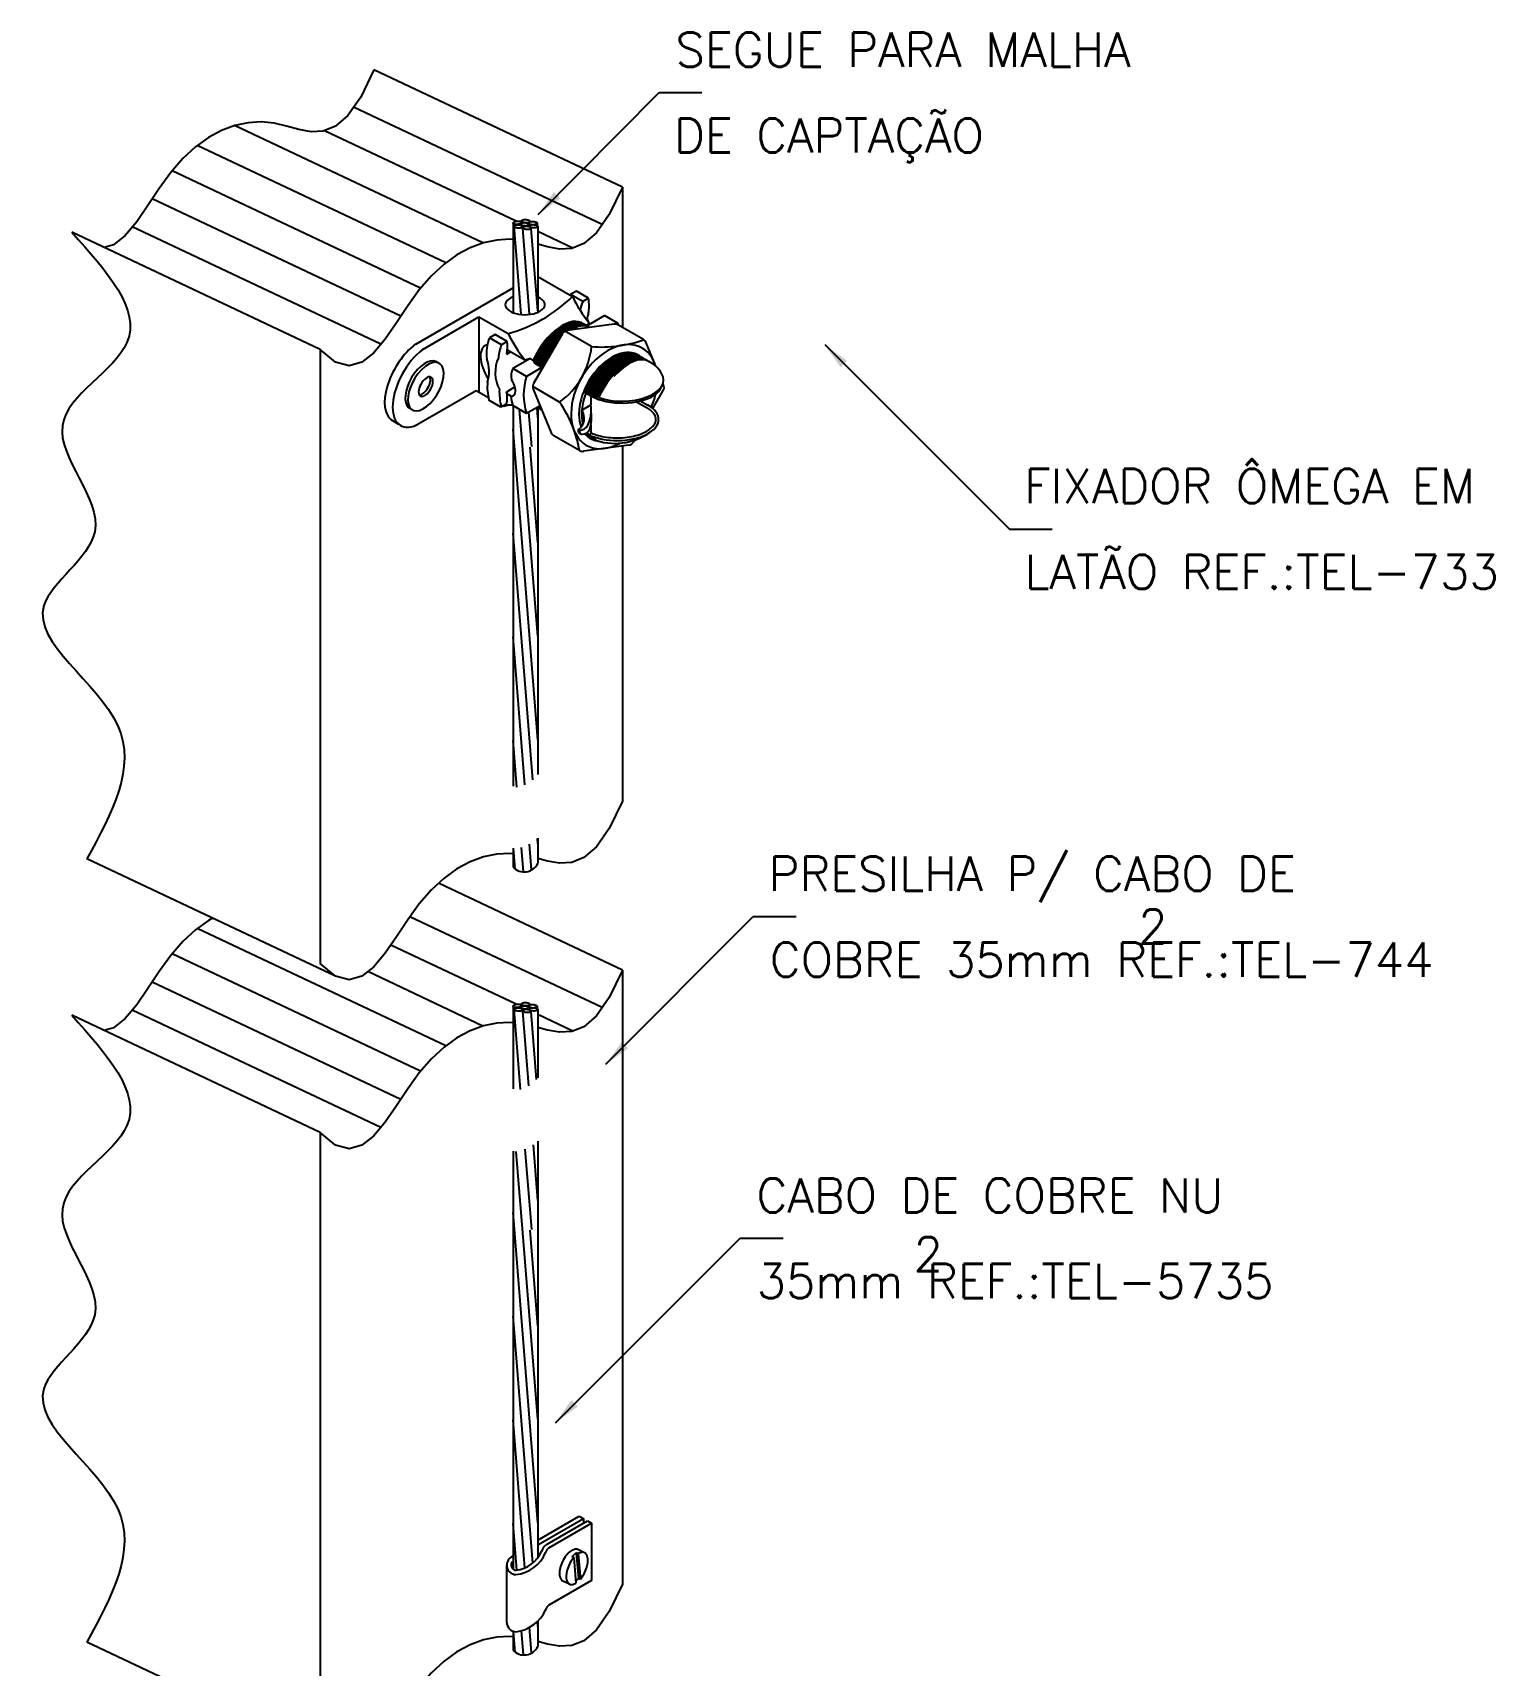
# Model space of a CAD drawing. Header units: millimetres. Extents: x -5079.5 to -5069.3, y -4675.8 to -4657.4.
# Drawn here: x -5079.5 to -5070.96, y -4666.89 to -4657.36 of the extents above; entities that cross this region are included whole.
import ezdxf

# ---------------------------------------------------------------- set-up
doc = ezdxf.new("R2010")
doc.units = ezdxf.units.MM
doc.header["$LTSCALE"] = 10
doc.layers.add('Termotécnica', color=7, linetype='Continuous')
doc.styles.add('r80', font='romans.shx')

msp = doc.modelspace()

# ---------------------------------------------------------------- linework, layer by layer
at = {"layer": 'Termotécnica', "color": 2}
for p, q in [((-5076.0531, -4658.2622), (-5077.5042, -4657.5771)), ((-5076.546, -4658.4221), (-5075.8403, -4657.7099)), ((-5075.8403, -4657.7099), (-5075.5903, -4657.7099)), ((-5076.0531, -4658.2622), (-5076.0531, -4659.0819)), ((-5077.8177, -4659.2104), (-5079.2689, -4658.5254)), ((-5076.6924, -4658.4728), (-5076.6924, -4658.9942)), ((-5076.5477, -4658.4911), (-5076.5477, -4658.9922)), ((-5076.5477, -4658.7843), (-5076.3456, -4658.901)), ((-5077.2602, -4659.1784), (-5076.6924, -4658.8505)), ((-5077.2221, -4659.2111), (-5076.8916, -4659.0184)), ((-5076.8916, -4659.0184), (-5076.7203, -4659.1173)), ((-5076.8916, -4659.0184), (-5076.8916, -4659.4586)), ((-5074.8731, -4659.1816), (-5073.7946, -4660.2586)), ((-5077.8177, -4659.2104), (-5077.8177, -4662.796)), ((-5077.1287, -4659.288), (-5077.1428, -4659.2799)), ((-5076.7257, -4659.2113), (-5076.6228, -4659.271)), ((-5076.5752, -4659.275), (-5076.5961, -4659.2629)), ((-5076.56, -4659.2948), (-5076.5752, -4659.275)), ((-5076.5685, -4659.2818), (-5076.57, -4659.2818)), ((-5076.5629, -4659.2911), (-5076.5685, -4659.2818)), ((-5076.553, -4659.2908), (-5076.5629, -4659.2911)), ((-5076.5198, -4659.318), (-5076.56, -4659.2948)), ((-5076.5481, -4659.3018), (-5076.553, -4659.2908)), ((-5076.5374, -4659.2997), (-5076.5481, -4659.3018)), ((-5076.5325, -4659.3105), (-5076.5374, -4659.2997)), ((-5076.5219, -4659.3086), (-5076.5325, -4659.3105)), ((-5076.5185, -4659.3157), (-5076.5218, -4659.3084)), ((-5077.2555, -4659.6506), (-5076.9069, -4659.4498)), ((-5076.9069, -4659.4498), (-5076.8366, -4659.4904)), ((-5076.7274, -4659.469), (-5076.7028, -4659.4832)), ((-5076.28, -4659.4564), (-5076.2502, -4659.4736)), ((-5076.2736, -4659.4522), (-5076.2789, -4659.4531)), ((-5076.2686, -4659.463), (-5076.2735, -4659.4521)), ((-5076.258, -4659.4611), (-5076.2686, -4659.463)), ((-5076.2531, -4659.4721), (-5076.258, -4659.4611)), ((-5076.2425, -4659.4701), (-5076.2531, -4659.4721)), ((-5076.2375, -4659.4809), (-5076.2425, -4659.4701)), ((-5076.227, -4659.479), (-5076.2375, -4659.4809)), ((-5076.2218, -4659.4893), (-5076.227, -4659.479)), ((-5077.2875, -4659.558), (-5077.3029, -4659.549)), ((-5076.7516, -4659.5394), (-5076.7454, -4659.543)), ((-5076.6924, -4659.5382), (-5076.6924, -4659.816)), ((-5076.5477, -4659.5459), (-5076.5477, -4659.764)), ((-5076.2114, -4659.4879), (-5076.2218, -4659.4893)), ((-5076.2053, -4659.4961), (-5076.2114, -4659.4879)), ((-5075.9725, -4659.5148), (-5075.9133, -4659.549)), ((-5075.9502, -4659.5098), (-5075.9056, -4659.5356)), ((-5077.3591, -4659.6471), (-5077.4037, -4659.6214)), ((-5076.5477, -4659.764), (-5076.5478, -4661.6927)), ((-5076.2659, -4659.6991), (-5076.2499, -4659.7083)), ((-5076.2269, -4659.7345), (-5076.2588, -4659.7161)), ((-5076.6924, -4659.816), (-5076.6924, -4661.7597)), ((-5076.0531, -4659.7741), (-5076.0531, -4661.8477)), ((-5073.7946, -4660.2586), (-5073.5446, -4660.2586)), ((-5076.6924, -4662.122), (-5076.6924, -4662.2335)), ((-5076.5478, -4662.0628), (-5076.5478, -4662.211)), ((-5077.7294, -4662.8702), (-5079.1806, -4662.1851)), ((-5076.0531, -4662.8346), (-5077.1282, -4662.3271)), ((-5076.1508, -4663.3825), (-5075.2916, -4662.5234)), ((-5075.0388, -4662.5229), (-5075.2888, -4662.5229)), ((-5076.0531, -4662.8346), (-5076.0531, -4666.4202)), ((-5077.8177, -4663.7829), (-5079.2689, -4663.0978)), ((-5076.6924, -4663.0452), (-5076.6924, -4663.5279)), ((-5076.5477, -4663.0635), (-5076.5477, -4663.4624)), ((-5077.8177, -4663.7829), (-5077.8177, -4667.3685)), ((-5076.5477, -4663.8323), (-5076.5477, -4664.3365)), ((-5076.6924, -4663.8906), (-5076.6924, -4664.3885)), ((-5076.5477, -4664.3365), (-5076.5478, -4666.2652)), ((-5076.6924, -4664.3885), (-5076.6924, -4666.3321)), ((-5076.4447, -4665.4766), (-5075.3662, -4664.3997)), ((-5075.3662, -4664.3997), (-5075.1162, -4664.3997)), ((-5076.2336, -4666.0638), (-5076.2336, -4666.3979)), ((-5076.2754, -4666.2361), (-5076.3146, -4666.2176)), ((-5076.7288, -4666.6425), (-5076.7288, -4666.3083)), ((-5076.2336, -4666.3979), (-5076.4834, -4666.5421)), ((-5076.3622, -4666.4198), (-5076.4013, -4666.4013)), ((-5076.5478, -4666.6352), (-5076.5478, -4666.7835)), ((-5076.6924, -4666.6945), (-5076.6924, -4666.806)), ((-5077.7294, -4667.4426), (-5079.1806, -4666.7576))]:
    msp.add_line(p, q, dxfattribs=at)
at = {"layer": 'Termotécnica', "color": 1}
for p, q in [((-5076.1718, -4658.4801), (-5077.6229, -4657.795)), ((-5076.868, -4658.5879), (-5078.3192, -4657.9028)), ((-5076.6737, -4658.4613), (-5077.7938, -4657.9325)), ((-5077.085, -4658.7037), (-5078.5361, -4658.0186)), ((-5077.2322, -4658.8525), (-5078.6833, -4658.1674)), ((-5077.3475, -4659.0163), (-5078.7986, -4658.3312)), ((-5077.464, -4659.1796), (-5078.9151, -4658.4945)), ((-5076.6454, -4659.0039), (-5076.6864, -4658.4897)), ((-5076.6488, -4658.4786), (-5076.6488, -4658.4837)), ((-5076.6438, -4658.4596), (-5076.6438, -4658.465)), ((-5076.6438, -4658.4714), (-5076.6438, -4658.4726)), ((-5076.6438, -4658.4842), (-5076.6438, -4658.4854)), ((-5076.6364, -4658.4923), (-5076.6364, -4658.4991)), ((-5076.5959, -4659.0038), (-5076.636, -4658.5007)), ((-5076.6024, -4658.4712), (-5076.6024, -4658.475)), ((-5076.5986, -4658.4802), (-5076.5986, -4658.492)), ((-5076.5477, -4658.9851), (-5076.5871, -4658.5035)), ((-5076.5522, -4658.4731), (-5076.5522, -4658.4859)), ((-5076.3427, -4658.6176), (-5076.5477, -4658.5209)), ((-5076.3228, -4658.8704), (-5076.3561, -4658.8896)), ((-5076.2858, -4658.9302), (-5076.3561, -4658.8896)), ((-5076.2525, -4658.911), (-5076.3228, -4658.8704)), ((-5076.2525, -4658.911), (-5076.2858, -4658.9302)), ((-5076.2338, -4659.1935), (-5076.3902, -4659.1032)), ((-5076.1031, -4659.0619), (-5076.3763, -4659.0983)), ((-5076.2619, -4659.0718), (-5076.1583, -4659.012)), ((-5076.0781, -4659.0584), (-5076.1583, -4659.012)), ((-5076.0781, -4659.0584), (-5076.0868, -4659.0634)), ((-5075.9312, -4659.1523), (-5076.0797, -4659.0666)), ((-5076.7965, -4659.1224), (-5076.8298, -4659.1417)), ((-5076.7596, -4659.1822), (-5076.8298, -4659.1417)), ((-5076.7263, -4659.163), (-5076.7965, -4659.1224)), ((-5076.7263, -4659.163), (-5076.7596, -4659.1822)), ((-5076.4035, -4659.1166), (-5076.5722, -4659.4088)), ((-5075.8589, -4659.3073), (-5075.9154, -4659.1703)), ((-5076.7296, -4659.2372), (-5076.7064, -4659.2238)), ((-5076.5945, -4659.2638), (-5076.6937, -4659.3211)), ((-5076.6134, -4659.3674), (-5076.6937, -4659.3211)), ((-5076.5238, -4659.3157), (-5076.6134, -4659.3674)), ((-5076.7296, -4659.4568), (-5076.6811, -4659.4288)), ((-5076.4208, -4659.5173), (-5076.5772, -4659.427)), ((-5076.5744, -4659.4415), (-5076.4693, -4659.6962)), ((-5076.2376, -4659.4809), (-5076.2377, -4659.5329)), ((-5075.8768, -4659.5554), (-5075.8158, -4659.4498)), ((-5075.8137, -4659.4171), (-5075.8174, -4659.408)), ((-5076.7629, -4659.546), (-5076.8332, -4659.5054)), ((-5076.7296, -4659.5267), (-5076.7629, -4659.546)), ((-5076.6134, -4659.5838), (-5076.6937, -4659.5374)), ((-5076.6359, -4659.7957), (-5076.6547, -4659.5599)), ((-5076.5345, -4659.5382), (-5076.6134, -4659.5838)), ((-5076.5837, -4659.7769), (-5076.5998, -4659.5759)), ((-5076.5477, -4659.6073), (-5076.5524, -4659.5486)), ((-5076.2912, -4659.5638), (-5076.2377, -4659.5329)), ((-5076.5478, -4661.4887), (-5076.6924, -4659.6762)), ((-5076.2377, -4659.6473), (-5076.2377, -4659.7035)), ((-5076.3051, -4659.7999), (-5076.4536, -4659.7142)), ((-5076.3033, -4659.6823), (-5076.3113, -4659.6776)), ((-5076.0173, -4659.7693), (-5076.2817, -4659.8046)), ((-5076.2454, -4659.708), (-5076.2377, -4659.7035)), ((-5075.9834, -4659.7395), (-5075.9901, -4659.7511)), ((-5076.5478, -4660.8832), (-5076.6346, -4659.7952)), ((-5076.5477, -4660.3396), (-5076.5924, -4659.7801)), ((-5076.5774, -4661.7238), (-5076.6924, -4660.282)), ((-5076.6235, -4661.7522), (-5076.6924, -4660.8879)), ((-5076.6707, -4661.7657), (-5076.6924, -4661.4938)), ((-5076.681, -4662.2435), (-5076.6906, -4662.1227)), ((-5076.6312, -4662.2607), (-5076.6426, -4662.1186)), ((-5076.5838, -4662.249), (-5076.5958, -4662.0991)), ((-5076.5478, -4662.0943), (-5076.5502, -4662.0651)), ((-5076.1718, -4663.0525), (-5077.2941, -4662.5227)), ((-5077.085, -4663.2762), (-5078.5361, -4662.5911)), ((-5076.6737, -4663.0338), (-5077.4061, -4662.6881)), ((-5077.2322, -4663.4249), (-5078.6833, -4662.7399)), ((-5077.3475, -4663.5888), (-5078.7986, -4662.9037)), ((-5076.868, -4663.1604), (-5077.5409, -4662.8427)), ((-5077.464, -4663.7521), (-5078.9151, -4663.067)), ((-5076.6491, -4663.5303), (-5076.6864, -4663.0622)), ((-5076.6488, -4663.051), (-5076.6488, -4663.0562)), ((-5076.6438, -4663.0321), (-5076.6438, -4663.0375)), ((-5076.6438, -4663.0439), (-5076.6438, -4663.0451)), ((-5076.6438, -4663.0567), (-5076.6438, -4663.0579)), ((-5076.6364, -4663.0648), (-5076.6364, -4663.0716)), ((-5076.6012, -4663.51), (-5076.636, -4663.0732)), ((-5076.6024, -4663.0437), (-5076.6024, -4663.0474)), ((-5076.5986, -4663.0527), (-5076.5986, -4663.0645)), ((-5076.5555, -4663.472), (-5076.5871, -4663.076)), ((-5076.5522, -4663.0456), (-5076.5522, -4663.0584)), ((-5076.3427, -4663.1901), (-5076.5477, -4663.0933)), ((-5076.5477, -4664.1798), (-5076.5737, -4663.8544)), ((-5076.6359, -4664.3682), (-5076.6737, -4663.894)), ((-5076.5837, -4664.3494), (-5076.6211, -4663.8804)), ((-5076.5478, -4666.0612), (-5076.6924, -4664.2487)), ((-5076.5478, -4665.4556), (-5076.6346, -4664.3677)), ((-5076.5477, -4664.9121), (-5076.5924, -4664.3525)), ((-5076.5774, -4666.2962), (-5076.6924, -4664.8544)), ((-5076.6235, -4666.3247), (-5076.6924, -4665.4604)), ((-5076.5485, -4666.1625), (-5076.3056, -4666.0222)), ((-5076.5485, -4666.1902), (-5076.2816, -4666.0361)), ((-5076.4927, -4666.1857), (-5076.2576, -4666.0499)), ((-5076.4833, -4666.208), (-5076.2336, -4666.0638)), ((-5076.3056, -4666.0222), (-5076.2816, -4666.0361)), ((-5076.2816, -4666.0361), (-5076.2816, -4666.0638)), ((-5076.2576, -4666.0499), (-5076.2336, -4666.0638)), ((-5076.6707, -4666.3382), (-5076.6924, -4666.0663)), ((-5076.3231, -4666.2363), (-5076.3496, -4666.2591)), ((-5076.3118, -4666.2417), (-5076.3231, -4666.2363)), ((-5076.3231, -4666.2363), (-5076.3107, -4666.3861)), ((-5076.3118, -4666.2417), (-5076.2994, -4666.3914)), ((-5076.3382, -4666.2645), (-5076.3496, -4666.2591)), ((-5076.3382, -4666.2645), (-5076.3258, -4666.4142)), ((-5076.3107, -4666.3861), (-5076.327, -4666.4001)), ((-5076.2994, -4666.3914), (-5076.3107, -4666.3861)), ((-5076.681, -4666.816), (-5076.6906, -4666.6951)), ((-5076.6312, -4666.8332), (-5076.6426, -4666.691)), ((-5076.5838, -4666.8215), (-5076.5958, -4666.6716)), ((-5076.5478, -4666.6667), (-5076.5502, -4666.6375))]:
    msp.add_line(p, q, dxfattribs=at)
at = {"layer": 'Termotécnica', "color": 2}
for points in [[(-5077.5042, -4657.5771), (-5077.582, -4657.7366), (-5077.6569, -4657.8435), (-5077.7297, -4657.9067), (-5077.8011, -4657.9355), (-5077.8719, -4657.939), (-5077.9427, -4657.9263), (-5078.0143, -4657.9067), (-5078.0874, -4657.8892), (-5078.1625, -4657.8816), (-5078.2392, -4657.8857), (-5078.3166, -4657.9019), (-5078.3942, -4657.9304), (-5078.4711, -4657.9717), (-5078.5467, -4658.0262), (-5078.6202, -4658.0942), (-5078.6909, -4658.1761), (-5078.7584, -4658.2705), (-5078.8241, -4658.3696), (-5078.8894, -4658.4638), (-5078.9561, -4658.5435), (-5079.0258, -4658.599), (-5079.0794, -4658.6148)], [(-5076.0531, -4658.2622), (-5076.1309, -4658.4217), (-5076.2058, -4658.5285), (-5076.2786, -4658.5918), (-5076.35, -4658.6206), (-5076.4207, -4658.6241), (-5076.4915, -4658.6114), (-5076.5477, -4658.596)], [(-5076.6924, -4658.5687), (-5076.7114, -4658.5667), (-5076.788, -4658.5708), (-5076.8655, -4658.587), (-5076.9431, -4658.6155), (-5077.02, -4658.6568), (-5077.0955, -4658.7113), (-5077.169, -4658.7793), (-5077.2397, -4658.8612), (-5077.3073, -4658.9556), (-5077.3729, -4659.0547), (-5077.4383, -4659.1489), (-5077.505, -4659.2286), (-5077.5747, -4659.2841), (-5077.6489, -4659.306), (-5077.7294, -4659.2847), (-5077.8177, -4659.2104)], [(-5076.0531, -4661.8477), (-5076.1309, -4662.0073), (-5076.2058, -4662.1141), (-5076.2786, -4662.1773), (-5076.35, -4662.2061), (-5076.4207, -4662.2096), (-5076.4915, -4662.197), (-5076.5478, -4662.1815)], [(-5076.6924, -4662.1542), (-5076.7114, -4662.1523), (-5076.788, -4662.1564), (-5076.8655, -4662.1725), (-5076.9431, -4662.201), (-5077.02, -4662.2424), (-5077.0955, -4662.2968), (-5077.169, -4662.3648), (-5077.2397, -4662.4467), (-5077.3073, -4662.5411), (-5077.3729, -4662.6402), (-5077.4383, -4662.7344), (-5077.505, -4662.8141), (-5077.5747, -4662.8697), (-5077.6489, -4662.8916), (-5077.7294, -4662.8702), (-5077.8177, -4662.796)], [(-5078.4472, -4662.5313), (-5078.4711, -4662.5442), (-5078.5467, -4662.5987), (-5078.6202, -4662.6667), (-5078.6909, -4662.7485), (-5078.7584, -4662.843), (-5078.8241, -4662.9421), (-5078.8894, -4663.0363), (-5078.9561, -4663.1159), (-5079.0258, -4663.1715), (-5079.0794, -4663.1873)], [(-5076.0531, -4662.8346), (-5076.1309, -4662.9942), (-5076.2058, -4663.101), (-5076.2786, -4663.1643), (-5076.35, -4663.193), (-5076.4207, -4663.1965), (-5076.4915, -4663.1839), (-5076.5477, -4663.1685)], [(-5076.6924, -4663.1411), (-5076.7114, -4663.1392), (-5076.788, -4663.1433), (-5076.8655, -4663.1594), (-5076.9431, -4663.188), (-5077.02, -4663.2293), (-5077.0955, -4663.2838), (-5077.169, -4663.3518), (-5077.2397, -4663.4336), (-5077.3073, -4663.5281), (-5077.3729, -4663.6272), (-5077.4383, -4663.7214), (-5077.505, -4663.801), (-5077.5747, -4663.8566), (-5077.6489, -4663.8785), (-5077.7294, -4663.8571), (-5077.8177, -4663.7829)], [(-5076.0531, -4666.4202), (-5076.1309, -4666.5797), (-5076.2058, -4666.6866), (-5076.2786, -4666.7498), (-5076.35, -4666.7786), (-5076.4207, -4666.7821), (-5076.4915, -4666.7694), (-5076.5478, -4666.754)], [(-5076.6924, -4666.7267), (-5076.7114, -4666.7247), (-5076.788, -4666.7288), (-5076.8655, -4666.745), (-5076.9431, -4666.7735), (-5077.02, -4666.8148), (-5077.0955, -4666.8693), (-5077.169, -4666.9373), (-5077.2397, -4667.0192), (-5077.3073, -4667.1136), (-5077.3729, -4667.2127), (-5077.4383, -4667.3069), (-5077.505, -4667.3866), (-5077.5747, -4667.4421), (-5077.6489, -4667.464), (-5077.7294, -4667.4427), (-5077.8177, -4667.3685)]]:
    msp.add_lwpolyline(points, dxfattribs=at)
at = {"layer": 'Termotécnica', "color": 1}
for points in [[(-5076.6924, -4658.4728, -0.207457), (-5076.6913, -4658.4695, -0.095933), (-5076.6857, -4658.4652, -0.052726), (-5076.6785, -4658.4624, -0.039847), (-5076.6683, -4658.4606, -0.039847), (-5076.6581, -4658.4603, -0.052726), (-5076.6504, -4658.4616, -0.095933), (-5076.644, -4658.4648, -0.207457), (-5076.6424, -4658.4677, -0.207457), (-5076.6434, -4658.471, -0.095933), (-5076.649, -4658.4753, -0.052726), (-5076.6563, -4658.4781, -0.039847), (-5076.6664, -4658.4799, -0.039847), (-5076.6767, -4658.4802, -0.052726), (-5076.6843, -4658.4789, -0.095933), (-5076.6907, -4658.4757, -0.207457)], [(-5076.6866, -4658.4905, -0.207457), (-5076.6851, -4658.4875, -0.095933), (-5076.6789, -4658.484, -0.052726), (-5076.6713, -4658.4823, -0.039847), (-5076.661, -4658.4819, -0.039847), (-5076.6508, -4658.4832, -0.052726), (-5076.6434, -4658.4856, -0.095933), (-5076.6376, -4658.4897, -0.207457), (-5076.6364, -4658.4928, -0.207457), (-5076.6379, -4658.4959, -0.095933), (-5076.644, -4658.4994, -0.052726), (-5076.6516, -4658.5011, -0.039847), (-5076.6619, -4658.5014, -0.039847), (-5076.6721, -4658.5001, -0.052726), (-5076.6795, -4658.4977, -0.095933), (-5076.6853, -4658.4937, -0.207457)], [(-5076.6488, -4658.478, -0.207457), (-5076.6473, -4658.475, -0.095933), (-5076.6411, -4658.4715, -0.052726), (-5076.6335, -4658.4698, -0.039847), (-5076.6233, -4658.4694, -0.039847), (-5076.6131, -4658.4707, -0.052726), (-5076.6057, -4658.4731, -0.095933), (-5076.5998, -4658.4772, -0.207457), (-5076.5986, -4658.4803, -0.207457), (-5076.6001, -4658.4834, -0.095933), (-5076.6063, -4658.4869, -0.052726), (-5076.6139, -4658.4886, -0.039847), (-5076.6242, -4658.4889, -0.039847), (-5076.6344, -4658.4876, -0.052726), (-5076.6418, -4658.4852, -0.095933), (-5076.6476, -4658.4812, -0.207457)], [(-5076.6364, -4658.4988, -0.207457), (-5076.6349, -4658.4957, -0.095933), (-5076.6287, -4658.4923, -0.052726), (-5076.6211, -4658.4906, -0.039847), (-5076.6108, -4658.4902, -0.039847), (-5076.6006, -4658.4915, -0.052726), (-5076.5932, -4658.4939, -0.095933), (-5076.5874, -4658.4979, -0.207457), (-5076.5862, -4658.5011, -0.207457), (-5076.5877, -4658.5041, -0.095933), (-5076.5939, -4658.5076, -0.052726), (-5076.6014, -4658.5093, -0.039847), (-5076.6117, -4658.5097, -0.039847), (-5076.6219, -4658.5084, -0.052726), (-5076.6293, -4658.506, -0.095933), (-5076.6352, -4658.502, -0.207457)], [(-5076.6924, -4663.0452, -0.207457), (-5076.6913, -4663.042, -0.095933), (-5076.6857, -4663.0377, -0.052726), (-5076.6785, -4663.0349, -0.039847), (-5076.6683, -4663.033, -0.039847), (-5076.6581, -4663.0328, -0.052726), (-5076.6504, -4663.0341, -0.095933), (-5076.644, -4663.0372, -0.207457), (-5076.6424, -4663.0402, -0.207457), (-5076.6434, -4663.0434, -0.095933), (-5076.649, -4663.0478, -0.052726), (-5076.6563, -4663.0506, -0.039847), (-5076.6664, -4663.0524, -0.039847), (-5076.6767, -4663.0526, -0.052726), (-5076.6843, -4663.0514, -0.095933), (-5076.6907, -4663.0482, -0.207457)], [(-5076.6866, -4663.063, -0.207457), (-5076.6851, -4663.0599, -0.095933), (-5076.6789, -4663.0564, -0.052726), (-5076.6713, -4663.0548, -0.039847), (-5076.661, -4663.0544, -0.039847), (-5076.6508, -4663.0557, -0.052726), (-5076.6434, -4663.0581, -0.095933), (-5076.6376, -4663.0621, -0.207457), (-5076.6364, -4663.0653, -0.207457), (-5076.6379, -4663.0683, -0.095933), (-5076.644, -4663.0718, -0.052726), (-5076.6516, -4663.0735, -0.039847), (-5076.6619, -4663.0739, -0.039847), (-5076.6721, -4663.0726, -0.052726), (-5076.6795, -4663.0702, -0.095933), (-5076.6853, -4663.0662, -0.207457)], [(-5076.6488, -4663.0505, -0.207457), (-5076.6473, -4663.0474, -0.095933), (-5076.6411, -4663.044, -0.052726), (-5076.6335, -4663.0423, -0.039847), (-5076.6233, -4663.0419, -0.039847), (-5076.6131, -4663.0432, -0.052726), (-5076.6057, -4663.0456, -0.095933), (-5076.5998, -4663.0496, -0.207457), (-5076.5986, -4663.0528, -0.207457), (-5076.6001, -4663.0558, -0.095933), (-5076.6063, -4663.0593, -0.052726), (-5076.6139, -4663.061, -0.039847), (-5076.6242, -4663.0614, -0.039847), (-5076.6344, -4663.0601, -0.052726), (-5076.6418, -4663.0577, -0.095933), (-5076.6476, -4663.0537, -0.207457)], [(-5076.6364, -4663.0713, -0.207457), (-5076.6349, -4663.0682, -0.095933), (-5076.6287, -4663.0647, -0.052726), (-5076.6211, -4663.063, -0.039847), (-5076.6108, -4663.0627, -0.039847), (-5076.6006, -4663.064, -0.052726), (-5076.5932, -4663.0664, -0.095933), (-5076.5874, -4663.0704, -0.207457), (-5076.5862, -4663.0736, -0.207457), (-5076.5877, -4663.0766, -0.095933), (-5076.5939, -4663.0801, -0.052726), (-5076.6014, -4663.0818, -0.039847), (-5076.6117, -4663.0822, -0.039847), (-5076.6219, -4663.0809, -0.052726), (-5076.6293, -4663.0785, -0.095933), (-5076.6352, -4663.0744, -0.207457)]]:
    msp.add_lwpolyline(points, format="xyb", close=True, dxfattribs=at)
for points in [[(-5076.6438, -4658.4596, -0.207457), (-5076.6423, -4658.4566, -0.095933), (-5076.6361, -4658.4531, -0.052726), (-5076.6285, -4658.4514, -0.039847), (-5076.6182, -4658.451, -0.039847), (-5076.608, -4658.4523, -0.052726), (-5076.6006, -4658.4547, -0.095933), (-5076.5948, -4658.4587, -0.207457), (-5076.5936, -4658.4619, -0.130458), (-5076.5942, -4658.464, -0.095933)], [(-5076.6018, -4658.4686, -0.049151), (-5076.6088, -4658.4701, -0.039847), (-5076.6191, -4658.4705, -0.039847), (-5076.6293, -4658.4692, -0.052726), (-5076.6367, -4658.4668, -0.095933), (-5076.6426, -4658.4628, -0.207457), (-5076.6438, -4658.4596, -0.207457)], [(-5076.6024, -4658.4707, -0.207457), (-5076.6009, -4658.4677, -0.095933), (-5076.5947, -4658.4642, -0.052726), (-5076.5871, -4658.4625, -0.039847), (-5076.5769, -4658.4621, -0.039847), (-5076.5667, -4658.4634, -0.052726), (-5076.5593, -4658.4658, -0.095933), (-5076.5534, -4658.4698, -0.207457), (-5076.5522, -4658.473, -0.207457), (-5076.5537, -4658.4761, -0.095933), (-5076.5599, -4658.4795, -0.052726), (-5076.5675, -4658.4812, -0.001764), (-5076.5679, -4658.4813, -0.039847)], [(-5076.5821, -4658.4812, -0.023019), (-5076.588, -4658.4803, -0.052726), (-5076.5954, -4658.4779, -0.095933), (-5076.6012, -4658.4739, -0.207457), (-5076.6024, -4658.4707, -0.207457)], [(-5076.5978, -4658.4895, -0.207457), (-5076.5963, -4658.4865, -0.095933), (-5076.5901, -4658.483, -0.052726), (-5076.5825, -4658.4813, -0.039847), (-5076.5723, -4658.4809, -0.039847), (-5076.5621, -4658.4822, -0.052726), (-5076.5547, -4658.4846, -0.095933), (-5076.5488, -4658.4887, -0.207457), (-5076.5476, -4658.4918, -0.207457), (-5076.5491, -4658.4949, -0.095933), (-5076.5553, -4658.4984, -0.052726), (-5076.5629, -4658.5001, -0.039847), (-5076.5732, -4658.5004, -0.039847), (-5076.5834, -4658.4991, -0.027092), (-5076.5872, -4658.4981, -0.095933)], [(-5076.5968, -4658.4925, -0.1939), (-5076.5978, -4658.4895, -0.207457)], [(-5076.6438, -4663.0321, -0.207457), (-5076.6423, -4663.029, -0.095933), (-5076.6361, -4663.0255, -0.052726), (-5076.6285, -4663.0238, -0.039847), (-5076.6182, -4663.0235, -0.039847), (-5076.608, -4663.0248, -0.052726), (-5076.6006, -4663.0272, -0.095933), (-5076.5948, -4663.0312, -0.207457), (-5076.5936, -4663.0344, -0.130458), (-5076.5942, -4663.0365, -0.095933)], [(-5076.6018, -4663.0411, -0.049151), (-5076.6088, -4663.0426, -0.039847), (-5076.6191, -4663.043, -0.039847), (-5076.6293, -4663.0417, -0.052726), (-5076.6367, -4663.0393, -0.095933), (-5076.6426, -4663.0352, -0.207457), (-5076.6438, -4663.0321, -0.207457)], [(-5076.6024, -4663.0432, -0.207457), (-5076.6009, -4663.0401, -0.095933), (-5076.5947, -4663.0366, -0.052726), (-5076.5871, -4663.0349, -0.039847), (-5076.5769, -4663.0346, -0.039847), (-5076.5667, -4663.0359, -0.052726), (-5076.5593, -4663.0383, -0.095933), (-5076.5534, -4663.0423, -0.207457), (-5076.5522, -4663.0455, -0.207457), (-5076.5537, -4663.0485, -0.095933), (-5076.5599, -4663.052, -0.052726), (-5076.5675, -4663.0537, -0.001764), (-5076.5679, -4663.0538, -0.039847)], [(-5076.5821, -4663.0537, -0.023019), (-5076.588, -4663.0528, -0.052726), (-5076.5954, -4663.0504, -0.095933), (-5076.6012, -4663.0463, -0.207457), (-5076.6024, -4663.0432, -0.207457)], [(-5076.5978, -4663.062, -0.207457), (-5076.5963, -4663.0589, -0.095933), (-5076.5901, -4663.0555, -0.052726), (-5076.5825, -4663.0538, -0.039847), (-5076.5723, -4663.0534, -0.039847), (-5076.5621, -4663.0547, -0.052726), (-5076.5547, -4663.0571, -0.095933), (-5076.5488, -4663.0611, -0.207457), (-5076.5476, -4663.0643, -0.207457), (-5076.5491, -4663.0673, -0.095933), (-5076.5553, -4663.0708, -0.052726), (-5076.5629, -4663.0725, -0.039847), (-5076.5732, -4663.0729, -0.039847), (-5076.5834, -4663.0716, -0.027092), (-5076.5872, -4663.0706, -0.095933)], [(-5076.5968, -4663.065, -0.1939), (-5076.5978, -4663.062, -0.207457)]]:
    msp.add_lwpolyline(points, format="xyb", dxfattribs=at)
at = {"layer": 'Termotécnica', "color": 2}
for points in [[(-5076.3146, -4666.2176, 0.174705), (-5076.3328, -4666.2159, 0.104203), (-5076.3598, -4666.2292, 0.064948), (-5076.3825, -4666.2524, 0.051099), (-5076.4039, -4666.2878, 0.051099), (-5076.4176, -4666.3267, 0.064948), (-5076.4211, -4666.3591, 0.104203), (-5076.4142, -4666.3884, 0.174705), (-5076.4013, -4666.4013, 0.174705)], [(-5076.2994, -4666.3914, 0.016409), (-5076.2942, -4666.385, 0.051099), (-5076.2728, -4666.3496, 0.051099), (-5076.2591, -4666.3107, 0.064948), (-5076.2556, -4666.2783, 0.104203), (-5076.2625, -4666.249, 0.174705), (-5076.2754, -4666.2361, 0.174705), (-5076.2936, -4666.2343, 0.06738), (-5076.3118, -4666.2417, 0.064948)], [(-5076.3382, -4666.2645, 0.016409), (-5076.3434, -4666.2709, 0.051099), (-5076.3647, -4666.3063, 0.051099), (-5076.3785, -4666.3452, 0.064948), (-5076.3819, -4666.3776, 0.104203), (-5076.3751, -4666.4069, 0.174705), (-5076.3622, -4666.4198, 0.174705)], [(-5076.3622, -4666.4198, 0.174705), (-5076.344, -4666.4216, 0.06738), (-5076.3258, -4666.4142, 0.064948)]]:
    msp.add_lwpolyline(points, format="xyb", dxfattribs=at)
for centre, radius, start, end in [((-5076.9612, -4658.2674), 0.8834, 285.82413, 314.17587), ((-5075.661, -4658.5744), 0.7585, 205.50737, 219.28536), ((-5076.8258, -4658.4605), 0.8287, 312.64052, 314.20039), ((-5077.0701, -4659.4441), 0.3267, 125.58362, 129.10175), ((-5076.0358, -4658.7907), 0.7585, 205.50737, 219.28536), ((-5077.2013, -4659.2287), 0.0272, 119.60973, 139.64784), ((-5076.8637, -4658.421), 0.8834, 285.82413, 287.63691), ((-5075.9582, -4659.4183), 0.1489, 27.16635, 66.13257), ((-5075.9482, -4659.3646), 0.1383, 297.3192, 339.44475), ((-5076.7028, -4659.6419), 0.1077, 85.7909, 113.3094), ((-5077.3254, -4659.512), 0.1552, 296.78094, 302.21801), ((-5076.0982, -4659.4016), 0.3569, 248.86811, 305.06164), ((-5076.6281, -4662.1711), 0.0897, 224.15391, 333.64395), ((-5075.2888, -4662.5313), 0.00838, 90, 109.53971), ((-5076.7026, -4666.4807), 0.2187, 277.03951, 336.32905), ((-5076.5229, -4666.5653), 0.0208, 326.42139, 351.10724), ((-5076.4565, -4666.5814), 0.0476, 124.37698, 164.35956), ((-5076.6734, -4666.6425), 0.0554, 179.99765, 267.48955), ((-5076.6281, -4666.7435), 0.0897, 224.15391, 333.64395)]:
    msp.add_arc(centre, radius, start, end, dxfattribs=at)
at = {"layer": 'Termotécnica', "color": 1}
for centre, radius, start, end in [((-5076.1224, -4658.9854), 0.2525, 157.70683, 158.76121), ((-5076.4722, -4658.9559), 0.2242, 348.02419, 11.57012), ((-5076.0555, -4659.0249), 0.249, 157.63732, 170.02636), ((-5076.2124, -4659.0254), 0.0465, 150.42328, 211.7252), ((-5076.3714, -4659.1351), 0.0371, 97.59348, 150), ((-5076.0982, -4659.0987), 0.0371, 60, 97.59348), ((-5076.4089, -4659.1665), 0.3481, 16.19333, 18.10509), ((-5076.6182, -4659.2311), 0.2297, 157.07561, 188.72231), ((-5076.5293, -4659.277), 0.249, 157.63732, 175.76089), ((-5076.9555, -4659.1898), 0.2308, 348.1538, 6.67897), ((-5076.6916, -4659.145), 0.4604, 306.04125, 353.95875), ((-5076.176, -4658.4673), 0.7284, 265.44996, 289.73701), ((-5075.9497, -4659.1844), 0.0371, 22.40652, 60), ((-5077.0284, -4659.3385), 0.1969, 341.60542, 21.60111), ((-5076.587, -4659.3454), 0.2095, 155.51692, 207.7527), ((-5076.5962, -4659.3653), 0.107, 155.58636, 191.3137), ((-5076.2825, -4659.4756), 0.3481, 161.89491, 198.10509), ((-5076.535, -4659.4289), 0.3078, 174.73448, 194.39799), ((-5076.3729, -4659.4536), 0.3996, 178.4585, 193.26708), ((-5076.8857, -4659.4917), 0.1599, 347.36251, 12.63749), ((-5076.59, -4659.4922), 0.1131, 175.33135, 203.59254), ((-5076.5401, -4659.4273), 0.0371, 150, 202.40652), ((-5075.848, -4659.4312), 0.0371, 330, 22.40652), ((-5077.0207, -4659.9304), 0.7284, 10.26299, 34.55004), ((-5076.3575, -4659.6108), 0.0812, 304.6175, 35.34179), ((-5076.4558, -4659.561), 0.2199, 335.68358, 7.34433), ((-5076.4882, -4659.6064), 0.2538, 344.44191, 7.01725), ((-5076.3068, -4659.6242), 0.0582, 273.38836, 331.91503), ((-5076.2903, -4659.6547), 0.0506, 271.13381, 337.07008), ((-5076.4351, -4659.6821), 0.0371, 202.40652, 240), ((-5076.0222, -4659.7326), 0.0371, 277.59348, 330), ((-5076.2866, -4659.7678), 0.0371, 240, 277.59348), ((-5076.6969, -4666.1543), 0.2105, 275.74949, 337.61906), ((-5076.6988, -4666.151), 0.1893, 277.31155, 335.69132), ((-5076.4565, -4666.2485), 0.0725, 119.99765, 164.35956), ((-5076.4565, -4666.2473), 0.0476, 124.37698, 164.35956), ((-5076.6734, -4666.3083), 0.0554, 110.08432, 267.48955), ((-5076.6734, -4666.3083), 0.0305, 128.63744, 267.48955)]:
    msp.add_arc(centre, radius, start, end, dxfattribs=at)
at = {"layer": 'Termotécnica', "color": 2}
for centre, major_axis, ratio, start_param, end_param in [((-5076.6223, -4658.9483), (-0.1152, -0.0005), 0.508353, 5.367211, 10.283741), ((-5077.2579, -4659.3873), (0.138, 0.2391), 0.509483, 0.946735, 3.079398), ((-5076.7751, -4659.3268), (-0.0803, 0.1391), 0.509483, -0.158521, 1.676601), ((-5077.2116, -4659.4141), (0.138, 0.2391), 0.509483, 0.904807, 3.748192), ((-5077.2172, -4659.418), (0.0786, 0.1362), 0.509483, 0.051581, 3.031609), ((-5077.2019, -4659.4268), (0.0786, 0.1362), 0.509483, -5.378379, 0.881369), ((-5077.2019, -4659.4268), (0.0316, 0.0547), 0.509483, -2.493979, 3.784107), ((-5077.2172, -4659.418), (0.0316, 0.0547), 0.509483, 3.423203, 6.003467), ((-5076.0546, -4659.3893), (0.2409, 0.0011), 0.509483, 4.100464, 6.597026), ((-5076.0541, -4659.3897), (0.2514, 0.0012), 0.529306, 3.818947, 5.448871), ((-5076.0835, -4659.6189), (0.2409, 0.0011), 0.509483, 3.942773, 7.036742)]:
    msp.add_ellipse(centre, major_axis=major_axis, ratio=ratio, start_param=start_param, end_param=end_param, dxfattribs=at)
at = {"layer": 'Termotécnica', "color": 1}
for centre, major_axis, ratio, start_param, end_param in [((-5076.4273, -4659.2976), (0.1395, 0.2416), 0.509483, 6.213743, 8.049984), ((-5076.4273, -4659.2976), (0.1395, 0.2416), 0.509483, 6.213743, 8.049984), ((-5076.4195, -4659.3021), (0.1395, 0.2416), 0.509483, 6.213743, 8.059589), ((-5076.4118, -4659.3066), (0.1395, 0.2416), 0.509483, 6.213743, 8.078571), ((-5076.404, -4659.3111), (0.1395, 0.2416), 0.509483, 6.198378, 8.059471), ((-5076.3963, -4659.3155), (0.1395, 0.2416), 0.509483, 6.219825, 8.085504), ((-5076.3885, -4659.32), (0.1395, 0.2416), 0.509483, 6.251289, 7.06151), ((-5076.3807, -4659.3245), (0.1395, 0.2416), 0.509483, 0.031775, 0.717535), ((-5076.3885, -4659.32), (0.1395, 0.2416), 0.509483, 0.937211, 1.7767), ((-5076.3807, -4659.3245), (0.1395, 0.2416), 0.509483, 1.057649, 1.801228), ((-5076.373, -4659.329), (0.1395, 0.2416), 0.509483, 1.200274, 1.775937), ((-5076.1013, -4659.4858), (0.1636, 0.2834), 0.675841, 5.719825, 10.265938), ((-5076.1011, -4659.486), (0.1405, 0.2433), 0.622287, 6.148777, 8.952439), ((-5076.1246, -4659.4724), (0.1395, 0.2416), 0.509483, 0.933017, 1.776481), ((-5076.1168, -4659.4769), (0.1395, 0.2416), 0.509483, 0.509617, 1.801693), ((-5076.109, -4659.4814), (0.1395, 0.2416), 0.509483, 6.213743, 8.059381), ((-5076.1013, -4659.4858), (0.1395, 0.2416), 0.509483, 6.213743, 8.085385), ((-5076.0935, -4659.4903), (0.1395, 0.2416), 0.509483, 6.213743, 8.060207), ((-5076.0858, -4659.4948), (0.1395, 0.2416), 0.509483, 6.213743, 8.08479), ((-5076.078, -4659.4993), (0.1395, 0.2416), 0.509483, 6.213743, 8.059873), ((-5076.0703, -4659.5038), (0.1395, 0.2416), 0.509483, 6.213743, 8.082697), ((-5076.0625, -4659.5083), (0.1395, 0.2416), 0.509483, 6.213743, 8.059008), ((-5076.0547, -4659.5127), (0.1395, 0.2416), 0.509483, 6.213743, 8.073992), ((-5076.047, -4659.5172), (0.1395, 0.2416), 0.509483, 6.202235, 8.033197), ((-5076.0392, -4659.5217), (0.1395, 0.2416), 0.509483, 0, 1.198297), ((-5076.728, -4659.4151), (-0.0376, 0.0652), 0.509483, 2.820425, 4.869091), ((-5076.1011, -4659.486), (0.1328, 0.23), 0.598456, 1.813596, 2.620475), ((-5076.1013, -4659.4858), (0.1636, 0.2834), 0.675841, 4.87803, 5.133978), ((-5076.3885, -4659.32), (0.1395, 0.2416), 0.509483, 2.9666, 3.13369), ((-5076.3807, -4659.3245), (0.1395, 0.2416), 0.509483, 2.916017, 3.072351), ((-5076.373, -4659.329), (0.1395, 0.2416), 0.509483, 2.863257, 3.017639), ((-5076.2851, -4659.6646), (0.0201, 0.0348), 0.509483, 2.225509, 3.37668), ((-5076.277, -4659.6692), (0.0201, 0.0348), 0.509483, 2.225509, 3.514547), ((-5076.1011, -4659.486), (0.1405, 0.2433), 0.622287, 2.905812, 3.383908), ((-5076.109, -4659.4814), (0.1395, 0.2416), 0.509483, 2.922988, 2.981561), ((-5076.1013, -4659.4858), (0.1395, 0.2416), 0.509483, 2.874607, 3.064029), ((-5076.0922, -4659.493), (0.1395, 0.2416), 0.509483, 2.829496, 3.01018), ((-5076.1011, -4659.486), (0.1328, 0.23), 0.598456, 2.934325, 3.052271), ((-5076.0845, -4659.4974), (0.1395, 0.2416), 0.509483, 2.82911, 3.006963), ((-5076.078, -4659.4993), (0.1395, 0.2416), 0.509483, 2.844033, 3.061758), ((-5076.0703, -4659.5038), (0.1395, 0.2416), 0.509483, 2.82911, 3.033291), ((-5076.0625, -4659.5083), (0.1395, 0.2416), 0.509483, 2.821407, 3.005872), ((-5076.0547, -4659.5127), (0.1395, 0.2416), 0.509483, 2.810761, 2.978933), ((-5076.047, -4659.5172), (0.1395, 0.2416), 0.509483, 2.793246, 2.954838)]:
    msp.add_ellipse(centre, major_axis=major_axis, ratio=ratio, start_param=start_param, end_param=end_param, dxfattribs=at)
at = {"layer": 'Termotécnica', "color": 2}
for points in [[(-5079.2689, -4658.5254), (-5078.9462, -4659.1695), (-5079.3236, -4659.6547), (-5079.1349, -4660.2746), (-5079.4314, -4660.7059), (-5079.0002, -4661.4067), (-5079.1806, -4662.1851)], [(-5079.2689, -4663.0978), (-5078.9462, -4663.742), (-5079.3236, -4664.2271), (-5079.1349, -4664.8471), (-5079.4314, -4665.2784), (-5079.0002, -4665.9792), (-5079.1806, -4666.7576)]]:
    msp.add_spline(points, degree=3, dxfattribs=at)
msp.add_open_spline([(-5076.2377, -4659.6969), (-5076.2326, -4659.6995), (-5076.2067, -4659.7097), (-5076.1602, -4659.7209), (-5076.1077, -4659.7267), (-5076.0528, -4659.7261), (-5076.0005, -4659.7192), (-5075.9549, -4659.707), (-5075.9187, -4659.6916), (-5075.8926, -4659.6751), (-5075.8752, -4659.6591), (-5075.8647, -4659.6443), (-5075.8591, -4659.6307), (-5075.8575, -4659.6178), (-5075.8593, -4659.605), (-5075.8649, -4659.5916), (-5075.8754, -4659.577), (-5075.8919, -4659.5619), (-5075.9071, -4659.5523), (-5075.9155, -4659.5477)], degree=3, knots=[3.942773, 3.942773, 3.942773, 3.942773, 4.152047, 4.373331, 4.607258, 4.841184, 5.075111, 5.298225, 5.504103, 5.689757, 5.855803, 6.005181, 6.14422, 6.28326, 6.422299, 6.561339, 6.707536, 6.872139, 7.036742, 7.036742, 7.036742, 7.036742], dxfattribs=at)
for points in [[(-5076.4538, -4658.29), (-5076.416, -4658.327), (-5076.546, -4658.4221)], [(-5074.7802, -4659.3132), (-5074.7425, -4659.276), (-5074.8731, -4659.1816)], [(-5076.0191, -4663.2897), (-5076.0563, -4663.252), (-5076.1508, -4663.3825)], [(-5076.3519, -4665.345), (-5076.3142, -4665.3823), (-5076.4447, -4665.4766)]]:
    msp.add_solid(points, dxfattribs=at)

# ---------------------------------------------------------------- texts
at = {"layer": 'Termotécnica', "color": 2, "style": 'r80'}
for s, p in [('SEGUE PARA MALHA', (-5075.7442, -4657.56)), ('DE CAPTAÇÃO ', (-5075.7524, -4658.0605)), ('FIXADOR ÔMEGA EM', (-5073.7073, -4660.1072)), ('LATÃO REF.:TEL-733', (-5073.7064, -4660.6084)), ('PRESILHA P/ CABO DE ', (-5075.1999, -4662.3715)), ('2', (-5073.0431, -4662.6791)), ('COBRE 35mm REF.:TEL-744', (-5075.1931, -4662.8729)), ('CABO DE COBRE NU', (-5075.2706, -4664.2499)), ('2', (-5074.3547, -4664.5926)), ('35mm REF.:TEL-5735', (-5075.2701, -4664.7494))]:
    msp.add_text(s, height=0.2, dxfattribs=at).set_placement(p)

doc.saveas('drawing.dxf')
